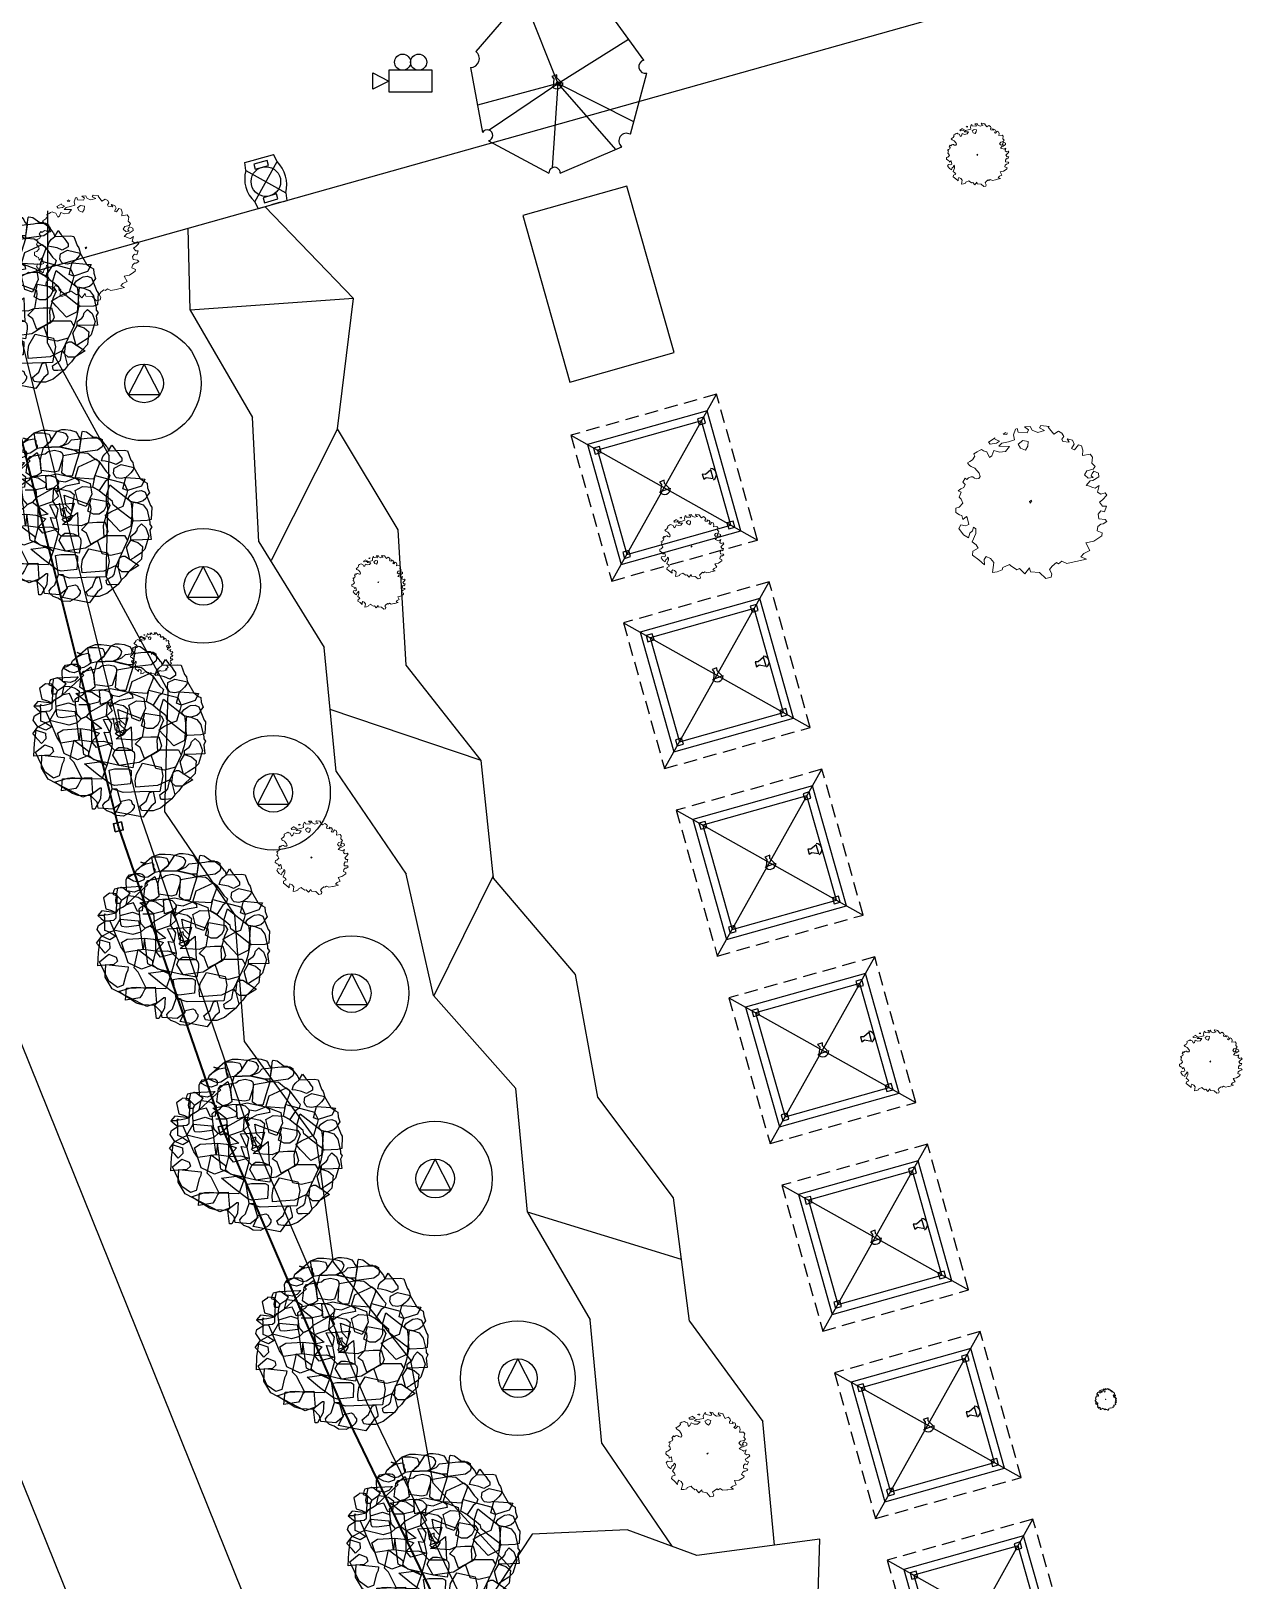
# Model space of a CAD drawing. Extents: x 2080 to 102394, y 2071 to 93424.
# Drawn here: x 76134 to 77478, y 75439 to 77156 of the extents above; entities that cross this region are included whole.
import ezdxf

# ---------------------------------------------------------------- set-up
doc = ezdxf.new("R2010")
doc.units = 0
doc.header["$LTSCALE"] = 20
doc.header["$MEASUREMENT"] = 0
doc.linetypes.add('HIDDEN', pattern=[0.375, 0.25, -0.125])
for name, color, linetype, lineweight in [('camera', 11, 'Continuous', 13), ('fence', 13, 'FENCELINE2', 40), ('Mango tree', 96, 'Continuous', 5), ('sappotta', 114, 'Continuous', 5), ('STONE', 2, 'Continuous', 30)]:
    doc.layers.add(name, color=color, linetype=linetype, lineweight=lineweight)
doc.layers.add('correct', color=230, linetype='Continuous', plot=False)
for name, color, linetype in [('EARTH ROAD', 31, 'Continuous'), ('ELEC', 11, 'Continuous'), ('PLANTS', 3, 'Continuous'), ('proposed tree', 3, 'Continuous')]:
    doc.layers.add(name, color=color, linetype=linetype)
doc.linetypes.add('FENCELINE2', pattern='A,0.25,-0.1,[132,ltypeshp.shx,S=0.1,R=0,X=-0.1,Y=0],-0.1,1', length=1.45)

# ---------------------------------------------------------------- blocks, each defined once
blk = doc.blocks.new('NEEM')
at = {"layer": 'sappotta', "linetype": 'Continuous'}
for p, q in [((-0.517, 0.963), (-0.614, 0.901)), ((-0.521, 0.945), (-0.521, 0.945)), ((-0.449, 0.913), (-0.521, 0.945)), ((-0.359, 1.043), (-0.396, 1.016)), ((-0.396, 1.016), (-0.345, 1.011)), ((-0.345, 1.011), (-0.34, 1.039)), ((-0.23, 0.935), (-0.32, 0.906)), ((-0.213, 1.092), (-0.242, 1.007)), ((-0.242, 1.007), (-0.23, 0.935)), ((-0.191, 1.099), (-0.213, 1.092)), ((-0.177, 1.048), (-0.191, 1.099)), ((-0.043, 1.039), (-0.177, 1.048)), ((-0.108, 0.922), (-0.177, 0.872)), ((-0.027, 0.908), (-0.108, 0.922)), ((0.003, 1.132), (-0.083, 1.127)), ((-0.083, 1.127), (-0.023, 1.083)), ((-0.023, 1.083), (-0.043, 1.039)), ((0.03, 1.077), (0.003, 1.132)), ((0.114, 1.043), (0.03, 1.077)), ((0.216, 1.072), (0.114, 1.043)), ((0.162, 1.144), (0.142, 1.112)), ((0.142, 1.112), (0.216, 1.072)), ((0.283, 1.13), (0.162, 1.144)), ((0.267, 1.123), (0.283, 1.13)), ((0.351, 1.016), (0.267, 1.123)), ((0.421, 1.063), (0.351, 1.016)), ((0.473, 1.03), (0.421, 1.063)), ((0.472, 0.942), (0.501, 0.982)), ((0.483, 0.908), (0.472, 0.942)), ((0.501, 0.982), (0.473, 1.03)), ((0.551, 0.95), (0.581, 0.9)), ((0.627, 0.928), (0.551, 0.95)), ((0.654, 0.87), (0.627, 0.928)), ((-0.818, 0.692), (-0.85, 0.638)), ((-0.783, 0.757), (-0.83, 0.729)), ((-0.83, 0.729), (-0.826, 0.714)), ((-0.826, 0.714), (-0.818, 0.692)), ((-0.749, 0.774), (-0.783, 0.757)), ((-0.717, 0.789), (-0.749, 0.774)), ((-0.689, 0.772), (-0.717, 0.789)), ((-0.638, 0.758), (-0.689, 0.772)), ((-0.598, 0.672), (-0.638, 0.758)), ((-0.614, 0.901), (-0.589, 0.87)), ((-0.562, 0.699), (-0.598, 0.672)), ((-0.589, 0.87), (-0.494, 0.884)), ((-0.533, 0.776), (-0.562, 0.699)), ((-0.452, 0.75), (-0.533, 0.776)), ((-0.494, 0.884), (-0.449, 0.913)), ((-0.415, 0.884), (-0.459, 0.839)), ((-0.459, 0.839), (-0.303, 0.837)), ((-0.361, 0.762), (-0.452, 0.75)), ((-0.32, 0.906), (-0.415, 0.884)), ((-0.303, 0.837), (-0.361, 0.762)), ((-0.177, 0.872), (-0.139, 0.809)), ((-0.139, 0.809), (-0.067, 0.78)), ((-0.067, 0.78), (-0.034, 0.839)), ((-0.034, 0.839), (-0.027, 0.908)), ((0.581, 0.9), (0.483, 0.908)), ((0.616, 0.806), (0.654, 0.87)), ((0.66, 0.788), (0.616, 0.806)), ((0.715, 0.86), (0.66, 0.788)), ((0.762, 0.844), (0.715, 0.86)), ((0.783, 0.779), (0.762, 0.844)), ((0.776, 0.704), (0.783, 0.779)), ((0.888, 0.723), (0.776, 0.704)), ((0.924, 0.679), (0.888, 0.723)), ((-0.892, 0.613), (-0.923, 0.594)), ((-0.923, 0.594), (-0.895, 0.555)), ((-0.895, 0.555), (-0.868, 0.54)), ((-0.85, 0.638), (-0.892, 0.613)), ((-0.868, 0.54), (-0.818, 0.517)), ((-0.818, 0.517), (-0.752, 0.44)), ((0.804, 0.415), (0.84, 0.475)), ((0.84, 0.475), (0.934, 0.5)), ((0.913, 0.591), (0.924, 0.679)), ((0.964, 0.541), (0.913, 0.591)), ((0.942, 0.471), (0.917, 0.437)), ((0.934, 0.5), (0.964, 0.541)), ((1.014, 0.439), (0.942, 0.471)), ((-0.96, 0.366), (-0.994, 0.31)), ((-0.994, 0.31), (-0.961, 0.275)), ((-0.961, 0.275), (-0.978, 0.229)), ((-0.935, 0.345), (-0.96, 0.366)), ((-0.908, 0.372), (-0.935, 0.345)), ((-0.87, 0.389), (-0.908, 0.372)), ((-0.846, 0.386), (-0.87, 0.389)), ((-0.821, 0.367), (-0.846, 0.386)), ((-0.788, 0.359), (-0.821, 0.367)), ((-0.757, 0.361), (-0.788, 0.359)), ((-0.735, 0.394), (-0.757, 0.361)), ((-0.752, 0.44), (-0.735, 0.394)), ((0.86, 0.367), (0.804, 0.415)), ((0.829, 0.259), (0.888, 0.326)), ((0.838, 0.262), (0.829, 0.259)), ((0.931, 0.228), (0.838, 0.262)), ((0.933, 0.378), (0.86, 0.367)), ((0.888, 0.326), (0.93, 0.332)), ((0.917, 0.437), (0.904, 0.404)), ((0.904, 0.404), (0.933, 0.378)), ((0.93, 0.332), (1.018, 0.389)), ((1.025, 0.259), (0.962, 0.217)), ((0.996, 0.16), (1.025, 0.259)), ((1.018, 0.389), (1.014, 0.439)), ((-1.023, 0.208), (-1.062, 0.182)), ((-1.062, 0.182), (-1.02, 0.162)), ((-1.02, 0.162), (-1.049, 0.084)), ((-1.049, 0.084), (-1.017, 0.059)), ((-0.978, 0.229), (-1.023, 0.208)), ((-1.017, 0.059), (-0.991, -0.002)), ((0.02, 0.041), (-0.009, 0.024)), ((-0.009, 0.024), (0, 0)), ((0, 0), (0.014, 0.011)), ((0.014, 0.011), (0.027, 0.031)), ((0.962, 0.217), (0.931, 0.228)), ((1.046, 0.129), (0.996, 0.16)), ((1.029, 0.011), (1.074, 0.049)), ((1.074, -0.047), (1.029, 0.011)), ((1.109, 0.149), (1.046, 0.129)), ((1.074, 0.049), (1.137, 0.114)), ((1.137, 0.114), (1.109, 0.149)), ((-1.097, -0.077), (-1.098, -0.14)), ((-1.098, -0.14), (-1.044, -0.173)), ((-1.048, -0.062), (-1.097, -0.077)), ((-0.991, -0.002), (-1.048, -0.062)), ((-1.044, -0.173), (-1.007, -0.185)), ((-1.007, -0.185), (-0.992, -0.244)), ((-0.992, -0.244), (-0.937, -0.198)), ((-0.937, -0.198), (-0.93, -0.213)), ((-0.93, -0.213), (-0.902, -0.318)), ((1.007, -0.166), (1.046, -0.114)), ((1.016, -0.234), (1.007, -0.166)), ((1.046, -0.114), (1.1, -0.129)), ((1.129, -0.047), (1.074, -0.047)), ((1.1, -0.129), (1.129, -0.047)), ((-1.025, -0.325), (-1.052, -0.378)), ((-1.052, -0.378), (-0.982, -0.471)), ((-0.953, -0.336), (-1.025, -0.325)), ((-0.902, -0.318), (-0.953, -0.336)), ((-0.91, -0.516), (-0.888, -0.446)), ((-0.888, -0.446), (-0.848, -0.411)), ((-0.803, -0.452), (-0.853, -0.576)), ((-0.848, -0.411), (-0.837, -0.355)), ((-0.837, -0.355), (-0.803, -0.383)), ((-0.803, -0.383), (-0.803, -0.452)), ((0.992, -0.411), (1.004, -0.349)), ((1.066, -0.443), (0.992, -0.411)), ((1.004, -0.349), (1.045, -0.311)), ((1.11, -0.243), (1.016, -0.234)), ((1.045, -0.311), (1.083, -0.306)), ((1.061, -0.484), (1.066, -0.443)), ((1.083, -0.306), (1.137, -0.273)), ((1.137, -0.273), (1.11, -0.243)), ((-0.982, -0.471), (-0.91, -0.516)), ((-0.853, -0.576), (-0.797, -0.619)), ((-0.766, -0.668), (-0.844, -0.71)), ((-0.797, -0.619), (-0.766, -0.668)), ((0.826, -0.591), (0.943, -0.565)), ((0.887, -0.704), (0.826, -0.591)), ((0.943, -0.565), (1.032, -0.503)), ((1.032, -0.503), (1.061, -0.484)), ((-0.844, -0.71), (-0.852, -0.77)), ((-0.852, -0.77), (-0.758, -0.838)), ((-0.758, -0.838), (-0.675, -0.912)), ((-0.676, -0.836), (-0.649, -0.791)), ((-0.675, -0.912), (-0.676, -0.836)), ((-0.649, -0.791), (-0.582, -0.82)), ((-0.582, -0.82), (-0.534, -0.881)), ((-0.534, -0.881), (-0.554, -1.025)), ((-0.401, -0.955), (-0.302, -0.907)), ((-0.302, -0.907), (-0.286, -0.926)), ((0.327, -0.932), (0.391, -0.879)), ((0.391, -0.879), (0.423, -0.897)), ((0.423, -0.897), (0.47, -0.86)), ((0.47, -0.86), (0.543, -0.896)), ((0.543, -0.896), (0.652, -0.871)), ((0.652, -0.871), (0.68, -0.867)), ((0.68, -0.867), (0.834, -0.828)), ((0.751, -0.797), (0.797, -0.747)), ((0.834, -0.828), (0.751, -0.797)), ((0.797, -0.747), (0.887, -0.704)), ((-0.554, -1.025), (-0.486, -1.015)), ((-0.486, -1.015), (-0.413, -0.988)), ((-0.413, -0.988), (-0.401, -0.955)), ((-0.286, -0.926), (-0.197, -0.986)), ((-0.197, -0.986), (-0.157, -0.969)), ((-0.157, -0.969), (-0.078, -1.049)), ((-0.078, -1.049), (-0.006, -0.96)), ((-0.006, -0.96), (0.006, -1.017)), ((0.006, -1.017), (0.139, -1.026)), ((0.139, -1.026), (0.236, -1.115)), ((0.236, -1.115), (0.314, -1.096)), ((0.287, -0.982), (0.327, -0.932)), ((0.324, -1.046), (0.287, -0.982)), ((0.314, -1.096), (0.324, -1.046))]:
    blk.add_line(p, q, dxfattribs=at)
blk = doc.blocks.new('A$C1AD445BE')
at = {"color": 2}
for p, q in [((-62.9, -100.8), (62.9, 100.8)), ((-100.8, 62.9), (100.8, -62.9))]:
    blk.add_line(p, q, dxfattribs=at)
at = {"color": 7, "linetype": 'HIDDEN', "ltscale": 3}
blk.add_lwpolyline([(-62.9, -100.8), (100.8, -62.9), (62.9, 100.8), (-100.8, 62.9)], close=True, dxfattribs=at)
for points in [[(-51.7, -82.8), (82.8, -51.7), (51.7, 82.8), (-82.8, 51.7)], [(42.3, 67.8), (49.1, 69.4), (47.6, 76.2), (40.7, 74.6)], [(-74.6, 40.7), (-67.8, 42.3), (-69.4, 49.1), (-76.2, 47.6)], [(69.4, -49.1), (76.2, -47.6), (74.6, -40.7), (67.8, -42.3)], [(-47.6, -76.2), (-40.7, -74.6), (-42.3, -67.8), (-49.1, -69.4)]]:
    blk.add_lwpolyline(points, close=True)
at = {"color": 2}
blk.add_lwpolyline([(-44.9, -72), (72, -44.9), (44.9, 72), (-72, 44.9)], close=True, dxfattribs=at)
blk = doc.blocks.new('A$C79F71953')
at = {"color": 62}
for points in [[(-92.6, 0.9), (-82.4, -2.3), (-81.8, -8.7), (-86.9, -13.8), (-90.7, -9.4), (-96.5, -3), (-90.7, 4.7), (-82.4, 9.2), (-75.4, 4.7), (-81.8, 0.9), (-90.7, 4.7), (-95.8, 12.3), (-94.6, 16.8), (-86.3, 21.9), (-81.8, 21.9), (-77.3, 11.7), (-78.6, 10.4), (-82.4, 9.2), (-87.5, 11.1), (-87.5, 13), (-87.5, 25.1), (-88.2, 27.7), (-87.5, 29.6), (-88.2, 27.7), (-95.2, 27.7), (-91.4, 24.5), (-87.5, 21.1), (-86.3, 21.9), (-77.3, 22.6), (-74.8, 25.1), (-74.8, 27.7), (-74.8, 30.8), (-90.7, 32.8), (-95.2, 27.7), (-83.7, 28.9), (-74.8, 30.8), (-74.8, 30.8), (-73.5, 49.4), (-75.4, 51.9), (-82.4, 52.5), (-83.7, 51.3), (-88.8, 47.4), (-86.3, 35.3), (-79.9, 33.4), (-74.8, 30.8), (-72.2, 34.7), (-67.7, 37.2), (-63.9, 39.8), (-61.4, 50), (-59.4, 52.5), (-63.3, 55.1), (-63.9, 55.7), (-66.5, 57.7), (-69, 58.9), (-69.7, 58.9), (-69, 58.9), (-76.7, 57), (-77.3, 55.7), (-78.6, 51.3), (-73.5, 49.4), (-73.5, 49.4), (-73.5, 49.4), (-69, 44.9), (-69.7, 43), (-70.3, 41.1), (-74.8, 41.1), (-75.4, 44.9), (-72.9, 58.3), (-69, 58.9), (-47.3, 60.2), (-46, 60.2), (-49.9, 55.7), (-55, 53.8), (-63.3, 55.1), (-63.9, 67.2), (-62.6, 69.8), (-60.1, 71.1), (-58.8, 71.7), (-53.7, 74.2), (-48.6, 74.2), (-46, 73.6), (-44.1, 72.3), (-43.5, 69.8), (-44.1, 67.2), (-50.5, 64.7), (-55.6, 65.9), (-62.6, 69.8), (-60.1, 73), (-53.7, 74.2), (-52.4, 78.1), (-50.5, 79.4), (-48.6, 81.3), (-45.4, 83.2), (-41.6, 85.1), (-47.3, 87), (-41.6, 85.1), (-35.2, 86.4), (-33.3, 84.5), (-33.3, 80.6), (-32, 78.7), (-32, 75.5), (-34.5, 73.6), (-39.7, 70.4), (-43.5, 69.8), (-47.3, 71.1), (-53.7, 74.2), (-52.4, 78.1), (-35.2, 92.8), (-26.2, 92.8), (-18.6, 91.5), (-16.7, 87), (-17.3, 83.2), (-21.1, 80), (-25, 76.8), (-32, 75.5), (-33.3, 80.6), (-35.2, 92.8), (-26.9, 95.9), (-20.5, 95.9), (-14.1, 95.3), (-9.6, 94.7), (-3.3, 93.4), (-0.7, 92.1), (1.9, 88.3), (1.2, 85.1), (-0.7, 81.9), (-3.3, 79.4), (-7.1, 77.4), (-25, 76.8), (-25, 76.8), (-17.3, 83.2), (-9.6, 94.7), (-4.5, 96.6), (-0.7, 96.6), (5, 95.9), (10.8, 94), (12.7, 91.5), (14, 88.9), (16.5, 85.7), (14.6, 73.6), (9.5, 73.6), (-7.1, 77.4), (2.5, 81.3), (6.3, 85.1), (23.6, 87), (27.4, 87.6), (33.1, 87.6), (37, 87.6), (40.2, 85.7), (40.2, 83.8), (41.4, 80.6), (40.2, 77.4), (35.1, 73.6), (15.9, 71.1), (14.6, 70.4), (16.5, 85.7), (17.8, 94), (18.5, 94.7), (22.9, 94), (30.6, 88.3), (33.8, 88.3), (40.2, 83.8), (40.2, 83.8), (44.6, 78.1), (45.9, 76.8), (47.2, 73), (51, 79.4), (52.3, 77.4), (54.2, 74.9), (57.4, 71.1), (60, 67.2), (61.9, 64.7), (61.9, 61.5), (55.5, 57.7), (49.7, 60.2), (43.4, 61.5), (39.5, 62.1), (40.8, 66.6), (43.4, 69.8), (47.2, 73), (64.4, 73.6), (68.3, 73), (72.1, 62.8), (74, 60.2), (74.6, 57.7), (75.3, 54.5), (74.6, 51.9), (72.1, 48.7), (70.2, 46.8), (66.3, 43.6), (61.2, 42.3), (56.1, 43), (54.2, 44.9), (52.9, 48.1), (53.6, 53.8), (61.2, 57.7), (75.3, 54.5), (82.3, 42.3), (87.4, 41.7), (83.6, 34), (68.3, 28.9), (63.1, 30.8), (66.3, 43.6), (82.3, 42.3), (87.4, 38.5), (90, 37.2), (90.6, 32.1), (92.5, 26.4), (90.6, 23.8), (88.7, 20), (85.5, 17.4), (79.1, 15.5), (74.6, 16.2), (72.1, 16.8), (69.5, 19.4), (69.5, 21.3), (71.4, 23.8), (75.3, 26.4), (78.5, 28.3), (83.6, 28.9), (88, 27), (93.8, 12.3), (95.1, 10.4), (94.4, -3), (90, -4.3), (75.3, -4.9), (74, -3.6), (73.4, 6), (74.6, 16.2), (79.1, 15.5), (85.5, 13), (90, 7.2), (93.2, -6.2), (93.2, -8.7), (95.1, -11.3), (93.2, -15.1), (94.4, -25.3), (75.3, -25.9), (72.1, -25.9), (72.1, -21.5), (77.2, -17.7), (78.5, -15.7), (79.7, -11.9), (83.6, -8.1), (88.7, -12.5), (91.9, -21.5), (87.4, -36.2), (82.9, -40.6), (75.9, -45.1), (70.8, -48.3), (67, -34.2), (72.1, -25.9), (79.7, -28.5), (84.9, -33), (83.6, -47), (77.8, -52.8), (72.7, -57.9), (69.5, -61), (61.9, -61), (58, -57.2), (59.3, -45.7), (63.1, -43.8), (65.7, -43.8), (81, -54), (69.5, -61), (65.7, -66.2), (61.2, -70.6), (58, -75.1), (50.4, -75.7), (46.5, -75.7), (45.3, -74.5), (44.6, -70.6), (49.1, -67.4), (51.7, -66.2), (53.6, -64.2), (55.5, -54), (58, -57.2), (61.2, -70.6), (58, -75.1), (45.3, -85.3), (37, -88.5), (29.3, -88.5), (24.2, -87.9), (22.3, -83.4), (29.3, -77.6), (33.1, -68.1), (37, -66.8), (39.5, -77.6), (39.5, -79.6), (35.1, -83.4), (26.1, -95.5), (12.7, -93), (-3.9, -89.8), (1.9, -77.6), (10.2, -75.7), (12.7, -77), (14, -80.2), (15.9, -82.1), (15.9, -84.7), (14, -87.9), (12.1, -89.8), (4.4, -94.2), (-3.9, -93.6), (-9, -90.4), (-14.1, -88.5), (-17.9, -85.3), (-18.6, -82.1), (-16, -78.9), (-12.2, -75.7), (-8.4, -64.2), (-3.3, -64.2), (1.2, -80.2), (-7.1, -86.6), (-23.7, -85.3), (-25, -78.9), (-32, -71.9), (-30.1, -69.3), (-24.3, -64.9), (-21.8, -63), (-20.5, -63), (-21.1, -75.1), (-27.5, -86.6), (-30.1, -86.6), (-32, -71.9), (-46, -71.3), (-52.4, -69.3), (-72.2, -56.6), (-57.5, -52.1), (-51.8, -51.5), (-47.3, -52.1), (-41.6, -52.8), (-43.5, -54.7), (-46, -59.8), (-48.6, -63.6), (-64.6, -66.2), (-63.3, -52.8), (-31.4, -51.5), (-30.1, -69.3), (-40.9, -73.2), (-79.2, -53.4), (-86.9, -40.6), (-86.3, -26.6), (-61.4, -29.1), (-62, -33), (-63.9, -36.8), (-67.1, -49.6), (-73.5, -52.1), (-83.1, -45.1), (-93.3, -23.4), (-83.1, -15.1), (-74.8, -18.3), (-73.5, -22.8), (-77.3, -26.6), (-95.2, -27.9), (-94.6, -13.2)], [(-70.3, 27.7), (-56.9, 31.5), (-49.2, 28.9), (-48, 19.4), (-49.2, 16.8), (-63.9, 14.9), (-68.4, 15.5), (-69.7, 18.1), (-70.9, 31.5), (-70.3, 41.1), (-69, 44.9), (-61.4, 50), (-55.6, 49.4), (-50.5, 48.1), (-47.3, 46.2), (-44.8, 44.3), (-46, 32.8), (-51.1, 32.1), (-55.6, 41.7), (-63.9, 39.8), (-63.9, 39.8), (-39.7, 62.1), (-42.2, 63.4), (-32, 71.1), (-28.8, 62.1), (-27.5, 48.7), (-32, 45.5), (-37.7, 44.3), (-44.1, 48.7), (-42.2, 63.4), (-39.7, 66.6), (-23.1, 69.8), (-19.9, 72.3), (-12.8, 73.6), (-6.4, 72.3), (-4.5, 71.1), (-3.3, 67.9), (-3.9, 64), (-8.4, 50.6), (-13.5, 49.4), (-27.5, 51.3), (-28.8, 62.1), (-25.6, 74.2), (-25, 76.8), (-7.1, 77.4), (0.6, 75.5), (9.5, 73.6), (14.6, 70.4), (14.6, 70.4), (10.2, 56.4), (7, 44.9), (0.6, 44.9), (-4.5, 48.1), (-3.3, 67.9), (15.9, 71.1), (24.2, 70.4), (26.1, 69.1), (28.7, 66.6), (30.6, 65.3), (36.3, 61.5), (37, 58.3), (30.6, 41.7), (10.2, 43), (14, 55.1), (33.1, 64), (36.3, 61.5), (44.6, 50), (48.5, 46.2), (47.2, 41.7), (43.4, 39.1), (37, 28.9), (29.9, 32.8), (32.5, 45.5), (64.4, 37.2), (68.3, 28.9), (67, 24.5), (63.1, 11.1), (57.4, 9.2), (52.3, 13), (51.7, 16.8), (44.6, 22.6), (48.5, 35.3), (72.1, 16.8), (73.4, 6), (72.1, -10.6), (60, -16.4), (48.5, -4.3), (43.4, 1.5), (49.7, 5.3), (57.4, 9.2), (74, -3.6), (71.4, -16.4), (68.3, -26.6), (61.9, -40), (49.7, -43.2), (40.2, -41.3), (35.1, -26.6), (42.1, -22.8), (44.6, -20.8), (65.1, -20.8), (68.3, -26.6), (55.5, -54), (42.1, -60.4), (17.8, -62.3), (17.2, -55.3), (18.5, -47.6), (25.5, -35.5), (45.9, -40), (47.8, -49.6), (44.6, -66.8), (22.3, -67.4), (3.8, -68.1), (-8.4, -64.2), (-11.6, -43.2), (-5.8, -41.9), (9.5, -41.9), (12.7, -43.8), (12.7, -47), (12.1, -58.5), (-5.2, -60.4), (-9.6, -59.1), (-25, -47.6), (-39, -36.2), (-19.9, -33.6), (-14.1, -38.1), (-19.9, -53.4), (-41.6, -52.8), (-50.5, -34.9), (-55, -30.4), (-50.5, -10), (-34.5, -22.1), (-34.5, -27.2), (-46.7, -31.7), (-61.4, -24.7), (-69, -2.3), (-62.6, 1.5), (-43.5, 2.8), (-44.8, -10), (-65.2, -13.2), (-69.7, -6.8), (-77.3, 11.7), (-70.3, 23.8), (-49.9, 21.9), (-47.3, 9.2), (-56.3, 6.6), (-77.3, 11.7), (-70.3, 23.8)]]:
    blk.add_lwpolyline(points, close=True, dxfattribs=at)
blk.add_lwpolyline([(-45.4, 29.6), (-33.3, 29.6), (-32.6, 21.3), (-37.1, 16.2), (-42.8, 13.6), (-48, 19.4), (-49.2, 35.3), (-47.3, 37.2), (-40.9, 40.4), (-37.7, 44.3), (-30.7, 43), (-21.8, 37.2), (-23.1, 32.1), (-33.3, 29.6), (-48.6, 41.7), (-27.5, 45.5), (-19.9, 46.2), (-12.8, 44.3), (-8.4, 39.8), (-8.4, 36.6), (-13.5, 32.1), (-21.1, 29.6), (-22.4, 44.9), (-16.7, 46.2), (-10.3, 47.4), (10.2, 43), (14, 40.4), (14.6, 36.6), (-0.1, 34), (-5.2, 30.8), (-10.3, 27), (-8.4, 36.6), (-8.4, 39.8), (-0.7, 38.5), (10.2, 43), (26.8, 36.6), (28.7, 25.1), (22.3, 11.1), (14, 14.3), (10.2, 28.9), (18.5, 33.4), (29.9, 32.8), (37, 28.9), (44.6, 22.6), (44.6, 11.7), (42.1, 6.6), (37, 2.8), (30.6, 2.8), (24.2, 6), (28, 20), (45.9, 16.8), (48.5, 12.3), (45.3, 4.7), (41.4, -10), (42.1, -22.8), (27.4, -30.4), (22.9, -18.3), (17.2, -14.5), (24.8, -6.8), (34.4, -6.2), (43.4, -6.2), (46.5, -16.4), (44.6, -20.8), (21.6, -34.9), (-0.7, -38.1), (-7.7, -26.6), (-5.2, -21.5), (-1.3, -18.3), (3.8, -18.3), (8.2, -18.9), (14, -21.5), (15.9, -23.4), (16.5, -25.9), (16.5, -29.8), (14.6, -40.6), (-0.7, -38.1), (-28.8, -31.7), (-34.5, -27.2), (-30.7, -11.9), (-17.9, -11.3), (-8.4, -13.8), (-9, -19.6), (-14.1, -38.1), (-39.7, -25.9), (-43.5, 2.8), (-33.3, 1.5), (-22.4, -2.3), (-30.7, -11.9), (-44.8, -10), (-47.3, 9.2), (-42.8, 13.6), (-37.1, 16.2), (-19.9, 2.8), (-28.8, 0.9), (-32.6, 21.3), (-13.5, 32.1), (-8.4, 22.6), (-14.7, 16.8), (-13.5, 32.1), (4.4, 28.3), (8.9, 24.5), (6.3, 6.6), (-0.1, 13), (-2, 23.8), (26.8, 13), (27.4, 8.5), (24.8, -6.8), (17.2, -10), (-3.9, -8.7), (12.7, 4.7), (13.3, -5.5), (14, -21.5), (-5.2, -21.5), (-12.8, -13.8), (-17.3, -1.1), (-10.9, -1.7), (-8.4, -13.8), (-25.6, -18.3), (-30.7, -11.9), (-30.7, 11.2), (-14.7, 16.8), (-9, 8.5), (-10.9, -1.7), (-17.9, 13), (8.9, 14.9), (3.8, -2.3), (-4.5, 0.9), (-7.1, 14.9)], dxfattribs=at)
blk = doc.blocks.new('A$C146B49D5')
at = {"layer": 'PLANTS', "linetype": 'Continuous', "ltscale": 0.5}
blk.add_lwpolyline([(0, 42.9), (-34.8, -25.1), (34.8, -25.1), (0, 42.9)], dxfattribs=at)
for centre, radius in [((-0.5, 0), 127.1), ((0, 0), 42.9)]:
    blk.add_circle(centre, radius, dxfattribs=at)
blk = doc.blocks.new('A$C7D523A11')
at = {"color": 3, "linetype": 'Continuous'}
for p, q in [((-44.2, 89.9), (-91.4, 35.6)), ((-35.4, 88.1), (-0.2, 0)), ((38.7, 90.7), (-32.5, 93.7)), ((95.1, 26), (52.8, 83.9)), ((-0.2, 0), (77.9, 49.4)), ((-97.2, 18), (-83.9, -54)), ((-0.2, 0), (-89.5, -23.8)), ((-76.7, -51.4), (-0.2, 0)), ((-0.2, 0), (-6.5, -93.3)), ((83.8, -42.5), (-0.2, 0)), ((-0.2, 0), (63.6, -72.9)), ((80.1, -56.2), (98.5, 11.5)), ((-77.1, -63.4), (-10.2, -99.1)), ((2.3, -99.3), (70.5, -69.9))]:
    blk.add_line(p, q, dxfattribs=at)
for centre, radius, start, end in [((-38.9, 93.5), 6.41, 213.3861, 1.8407), ((46.6, 89), 8.04, 168.0507, 320.1233), ((-97.1, 27.7), 9.73, 269.008, 54.2486), ((96.9, 18.8), 7.46, 104.2205, 282.2874), ((-0.2, 0), 2.05, 0, 180), ((-0.2, 0), 2.05, 180, 0), ((-78.7, -57.4), 6.25, 284.8586, 147.2809), ((75.8, -63.4), 8.38, 59.6228, 230.6086), ((-4, -99), 6.24, 357.4134, 180.9158)]:
    blk.add_arc(centre, radius, start, end, dxfattribs=at)
blk = doc.blocks.new('FOCUSLGT')
for points in [[(-4.3, 0), (4.3, 0), (1.5, 5.9)], [(-1.4, 5.9), (-4.3, 0)], [(1.5, 5.9), (2.4, 8.7), (-2.4, 8.7), (-1.4, 5.9)]]:
    blk.add_lwpolyline(points)
blk = doc.blocks.new('A$C085F24DD')
at = {"layer": 'ELEC', "linetype": 'Continuous', "ltscale": 0.5}
blk.add_arc((32, 33.5), 33.5, 197.10907, 342.89093, dxfattribs=at)
at = {"layer": 'ELEC', "xscale": 6, "yscale": 6, "zscale": 6}
blk.add_blockref('FOCUSLGT', (32, 23.7), dxfattribs=at)
blk = doc.blocks.new('A$C74600891')
at = {"layer": 'ELEC', "linetype": 'Continuous', "ltscale": 0.5}
for p, q in [((27.7, 56.4), (34.5, 62.2)), ((27.7, 56.4), (32, 5.8)), ((55.2, 33.2), (59.7, 40.9)), ((4.5, 28.9), (0, 21.3)), ((4.5, 28.9), (55.2, 33.2)), ((32, 5.8), (25.3, 0))]:
    blk.add_line(p, q, dxfattribs=at)
for points in [[(50, 43.1), (38.3, 53), (34.6, 48.5), (46.3, 38.7)], [(9.7, 19.1), (21.4, 9.2), (25.2, 13.7), (13.5, 23.5)]]:
    blk.add_lwpolyline(points, close=True, dxfattribs=at)
blk.add_circle((29.9, 31.1), 16.4, dxfattribs=at)
for centre, radius, start, end in [((38.6, 23.7), 34.5, 108.3904, 171.2866), ((398.5, 467.9), 545.1, 228.1009, 231.5761), ((-338.8, -405.8), 545.1, 48.1009, 51.5761), ((19.2, 40.1), 36.7, 290.4655, 349.2115)]:
    blk.add_arc(centre, radius, start, end, dxfattribs=at)
blk = doc.blocks.new('A$C22A82026')
at = {"layer": 'ELEC', "ltscale": 0.5}
blk.add_lwpolyline([(-10.21, -0.29), (-19.21, -4.79), (-19.21, 4.21), (-10.21, -0.29)], dxfattribs=at)
blk.add_lwpolyline([(-10.21, 5.71), (-10.21, -6.29), (13.79, -6.29), (13.79, 5.71)], close=True, dxfattribs=at)
blk = doc.blocks.new('A$C265A360F')
at = {"layer": 'ELEC', "ltscale": 0.5}
for centre in [(33.1, 20.9), (50.9, 20.9)]:
    blk.add_circle(centre, 8.94, dxfattribs=at)
at = {"layer": 'ELEC', "ltscale": 0.5, "xscale": 2, "yscale": 2, "zscale": 2}
blk.add_blockref('A$C22A82026', (38.4, 0.6), dxfattribs=at)

msp = doc.modelspace()

# ---------------------------------------------------------------- linework, layer by layer
at = {"linetype": 'Continuous', "ltscale": 0.5}
for p, q in [((76081.039, 76873.63), (77469.269, 77264.235)), ((76152.599, 76810.184), (76152.932, 76957.019)), ((76310.747, 76846.912), (76308.662, 76937.705)), ((76491.901, 76859.629), (76310.747, 76846.912)), ((76310.747, 76846.912), (76380.038, 76727.638)), ((76152.599, 76810.184), (76221.035, 76685.129)), ((76386.948, 76589.954), (76380.038, 76727.638)), ((76474.311, 76715.094), (76400.524, 76569.06)), ((76217.498, 76551.086), (76221.035, 76685.129)), ((76386.948, 76589.954), (76459.457, 76472.608)), ((76217.498, 76551.086), (76286.35, 76424.369)), ((76472.574, 76335.376), (76459.457, 76472.608)), ((76282.754, 76290.279), (76286.35, 76424.369)), ((76633.391, 76347.452), (76466.015, 76403.992)), ((76472.574, 76335.376), (76550.304, 76221.422)), ((76282.754, 76290.279), (76360.424, 76175.807)), ((76580.562, 76086.927), (76550.304, 76221.422)), ((76646.878, 76219.541), (76581.09, 76086.33)), ((76370.846, 76035.497), (76360.424, 76175.807)), ((76580.562, 76086.927), (76671.996, 75983.643)), ((76370.846, 76035.497), (76450.764, 75925.526)), ((76684.942, 75846.396), (76671.996, 75983.643)), ((76469.56, 75790.73), (76450.764, 75925.526)), ((76864.62, 75725.576), (76846.868, 75862.285)), ((76684.942, 75846.396), (76754.511, 75727.283)), ((76855.744, 75793.931), (76684.942, 75846.396)), ((76469.56, 75790.73), (76555.519, 75682.006)), ((76767.457, 75590.035), (76754.511, 75727.283)), ((76864.62, 75725.576), (76946.161, 75614.316)), ((76580.296, 75546.051), (76555.519, 75682.006)), ((76959.107, 75477.069), (76946.161, 75614.316)), ((76767.457, 75590.035), (76845.045, 75475.984)), ((76580.296, 75546.051), (76665.67, 75452.305))]:
    msp.add_line(p, q, dxfattribs=at)
msp.add_lwpolyline([(76732.119, 76766.936), (76847.559, 76799.701), (76795.135, 76984.406), (76679.695, 76951.641)], close=True, dxfattribs=at)
for points in [[(76846.868, 75862.285), (76763.088, 75973.911), (76738.079, 76110.253), (76647.14, 76217.054), (76633.391, 76347.452), (76550.402, 76453.324), (76541.551, 76603.081), (76474.311, 76715.094), (76491.901, 76859.629), (76393.619, 76961.62)], [(76962.231, 75233.789), (77005.052, 75350.54), (77009.36, 75483.744), (76872.921, 75465.621), (76795.642, 75494.35), (76690.187, 75489.581), (76628.556, 75395.878), (76732.535, 75197.979), (76796.767, 75175.823), (76962.231, 75233.789)]]:
    msp.add_lwpolyline(points, dxfattribs=at)
at = {"layer": 'correct', "linetype": 'Continuous', "ltscale": 0.5}
for p, q in [((76506.487, 75636.56), (76372.595, 75947.814)), ((76798.139, 75034.048), (76506.487, 75636.56))]:
    msp.add_line(p, q, dxfattribs=at)
msp.add_lwpolyline([(76372.595, 75947.814), (76257.107, 76281.828), (75804.961, 78086.952), (75683.495, 78911.475), (75640.029, 79244.404), (75446.372, 80063.944)], dxfattribs=at)
at = {"layer": 'EARTH ROAD', "linetype": 'Continuous'}
for points in [[(76698.614, 74691.899), (76379.15, 75399.793), (76093.498, 76106.722)], [(76533.533, 74617.4), (76212.582, 75328.589), (75925.576, 76038.869)]]:
    msp.add_lwpolyline(points, dxfattribs=at)
at = {"layer": 'fence', "linetype": 'Continuous'}
for p, q in [((76347.401, 75938.055), (76231.203, 76274.122)), ((76481.922, 75625.337), (76347.401, 75938.055)), ((76773.836, 75022.284), (76481.922, 75625.337))]:
    msp.add_line(p, q, dxfattribs=at)
msp.add_lwpolyline([(76231.203, 76274.122), (75778.444, 78081.691), (75656.751, 78907.76), (75613.435, 79239.54), (75420.095, 80057.734)], dxfattribs=at)
at = {"layer": 'STONE', "linetype": 'Continuous', "ltscale": 0.5}
for points in [[(76227.68, 76268.409), (76236.503, 76270.449), (76234.463, 76279.272), (76225.64, 76277.232)], [(76343.877, 75932.342), (76352.7, 75934.381), (76350.661, 75943.204), (76341.838, 75941.165)]]:
    msp.add_lwpolyline(points, close=True, dxfattribs=at)

# ---------------------------------------------------------------- block references
at = {"linetype": 'Continuous', "ltscale": 0.5, "rotation": 2.705612253858656}
for p in [(76836.523, 76649.973), (76895.052, 76442.054), (76953.58, 76234.134), (77012.108, 76026.215), (77070.637, 75818.296), (77129.165, 75610.376), (77187.694, 75402.457)]:
    msp.add_blockref('A$C1AD445BE', p, dxfattribs=at)
at = {"layer": 'camera', "ltscale": 0.5}
msp.add_blockref('A$C265A360F', (76513.29, 77100.941), dxfattribs=at)
at = {"layer": 'ELEC', "linetype": 'Continuous', "ltscale": 0.5, "yscale": 0.1999999999970896, "zscale": 0.2}
for p, xscale, rotation in [((76713.885, 77090.462), 0.2000000000077057, 20.00000000140435), ((76896.009, 76660.064), 0.2000000000051022, 105.721682639585), ((76833.139, 76640.754), 0.2000000000077057, 20.00000000140435), ((76169.81, 76610.572), 0.2000000000077057, 20.00000000140435), ((76954.543, 76452.146), 0.2000000000051022, 105.721682639585), ((76891.667, 76432.835), 0.2000000000077057, 20.00000000140435), ((76229.261, 76373.224), 0.2000000000077057, 20.00000000140435), ((77013.071, 76244.227), 0.2000000000051022, 105.721682639585), ((76950.195, 76224.915), 0.2000000000077057, 20.00000000140435), ((76299.591, 76140.109), 0.2000000000077057, 20.00000000140435), ((77008.724, 76016.996), 0.2000000000077057, 20.00000000140435), ((77071.599, 76036.307), 0.2000000000051022, 105.721682639585), ((76379.935, 75912.382), 0.2000000000077057, 20.00000000140435), ((77067.252, 75809.077), 0.2000000000077057, 20.00000000140435), ((77130.128, 75828.388), 0.2000000000051022, 105.721682639585), ((76475.734, 75689.679), 0.2000000000077057, 20.00000000140435), ((77125.78, 75601.157), 0.2000000000077057, 20.00000000140435), ((77188.656, 75620.469), 0.2000000000051022, 105.721682639585), ((76577.803, 75473.019), 0.2000000000077057, 20.00000000140435)]:
    msp.add_blockref('A$C085F24DD', p, dxfattribs=dict(at, xscale=xscale, rotation=rotation))
at = {"layer": 'ELEC', "ltscale": 0.5, "rotation": 56.03532268603515}
msp.add_blockref('A$C74600891', (76403.783, 76947.245), dxfattribs=at)
at = {"layer": 'Mango tree', "linetype": 'Continuous'}
for p, xscale, yscale, zscale in [((77183.81, 77018.507), 31.07977102966106, 31.07977102969016, 31.079771029483), ((76194.719, 76914.972), 51.79961838276358, 51.79961838282179, 51.79961838247016), ((77242.461, 76632.977), 75.03242531849537, 75.03242531856813, 75.0324253180624), ((76866.73, 76584.127), 31.7680227632809, 31.76802276332455, 31.76802276310578), ((76519.281, 76544.631), 26.46313428245776, 26.46313428248686, 26.46313428230203), ((76267.692, 76465.152), 20.97047118478804, 20.97047118481714, 20.97047118467032), ((76444.944, 76239.242), 36.19507922514458, 36.19507922518824, 36.19507922493622), ((77442.34, 76013.021), 31.07977102966106, 31.07977102969016, 31.079771029483), ((77326.307, 75638.714), 10.68700374633772, 10.68700374635227, 10.68700374627696)]:
    msp.add_blockref('NEEM', p, dxfattribs=dict(at, xscale=xscale, yscale=yscale, zscale=zscale))
at = {"layer": 'Mango tree', "linetype": 'Continuous', "xscale": 41.43969470621933, "yscale": 41.43969470626325, "zscale": 41.43969470597733, "rotation": 352.0999972513838}
msp.add_blockref('NEEM', (76884.17, 75578.013), dxfattribs=at)
at = {"layer": 'PLANTS', "linetype": 'Continuous', "ltscale": 0.5}
msp.add_blockref('A$C79F71953', (76479.372, 75699.592), dxfattribs=at)
at = {"layer": 'proposed tree', "linetype": 'Continuous', "ltscale": 0.5}
for name, p in [('A$C7D523A11', (76718.964, 77098.034)), ('A$C79F71953', (76113.382, 76855.627)), ('A$C79F71953', (76172.948, 76617.821)), ('A$C79F71953', (76232.513, 76380.015)), ('A$C79F71953', (76303.474, 76147.725)), ('A$C79F71953', (76384.44, 75920.279)), ('A$C79F71953', (76479.372, 75699.592)), ('A$C79F71953', (76581.188, 75482.238))]:
    msp.add_blockref(name, p, dxfattribs=at)
at = {"layer": 'proposed tree', "linetype": 'Continuous', "ltscale": 0.5, "xscale": 0.5, "yscale": 0.5, "zscale": 0.5}
for p in [(76259.597, 76765.673), (76325.278, 76540.996), (76402.903, 76311.636), (76489.908, 76089.429), (76582.54, 75883.78), (76674.388, 75662.336)]:
    msp.add_blockref('A$C146B49D5', p, dxfattribs=at)

doc.saveas('drawing.dxf')
